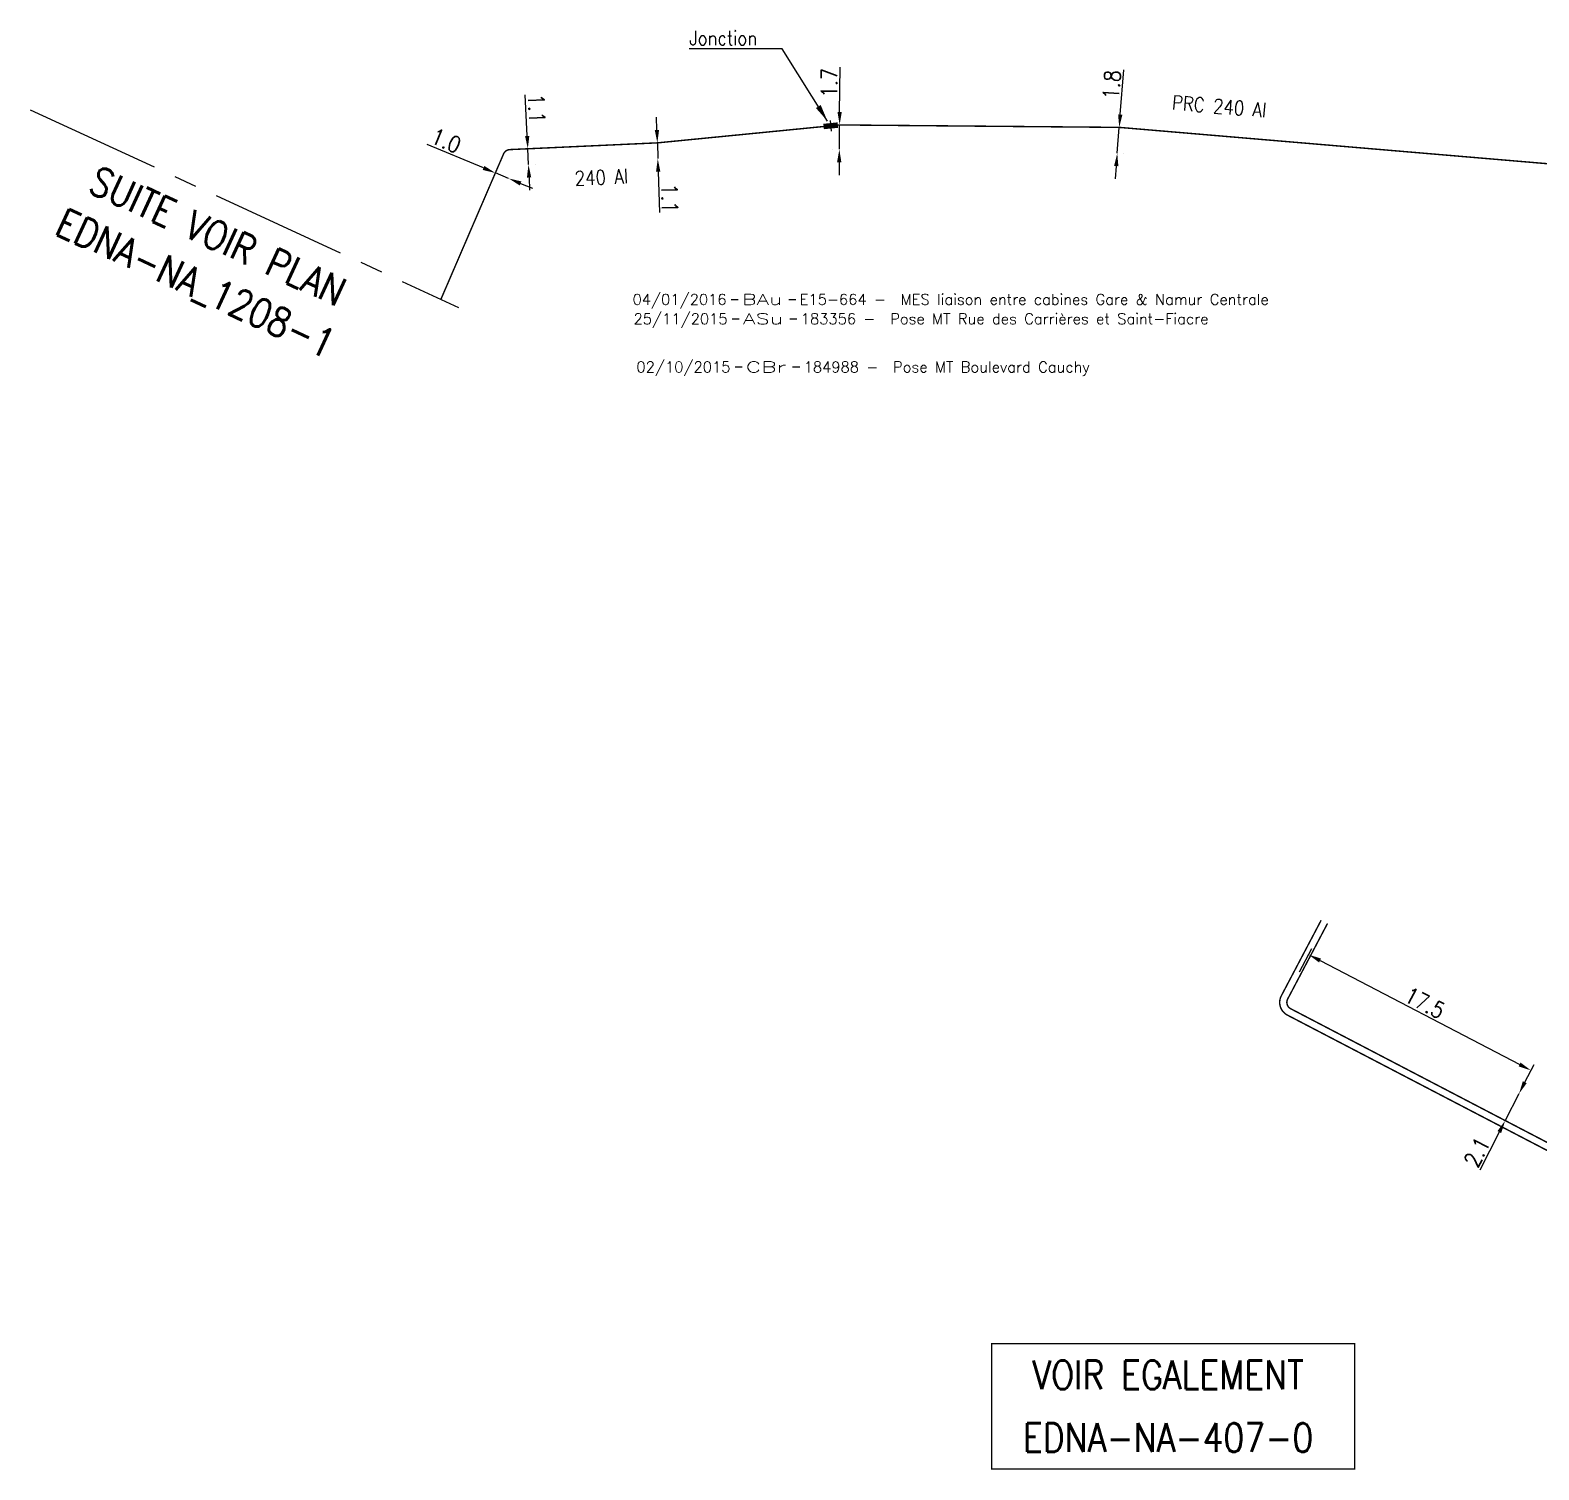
# Model space of a CAD drawing. Header units: millimetres. Extents: x 185000 to 186000, y 128000 to 129009.
# Drawn here: x 185468.8 to 185574.1, y 128684 to 128784.4 of the extents above; entities that cross this region are included whole.
import ezdxf
from ezdxf.enums import TextEntityAlignment as Align

# ---------------------------------------------------------------- set-up
doc = ezdxf.new("R2010")
doc.units = ezdxf.units.MM
doc.header["$PDMODE"] = 34
doc.linetypes.add('CENTER2', pattern=[28.575, 19.05, -3.175, 3.175, -3.175])
doc.layers.get('0').update_dxf_attribs({"linetype": 'CONTINUOUS'})
doc.layers.get('DEFPOINTS').update_dxf_attribs({"linetype": 'CONTINUOUS'})
for name, color, linetype in [('M_120', 5, 'M_ST_13'), ('M_300', 7, 'CONTINUOUS'), ('M_930', 7, 'CONTINUOUS')]:
    doc.layers.add(name, color=color, linetype=linetype)
doc.layers.add('M_910', color=7, linetype='CONTINUOUS', plot=False)
doc.styles.get("Standard").update_dxf_attribs({"font": 'romans.shx', "width": 0.85})
doc.linetypes.add('M_ST_13', pattern='A,5,-0.3,["oo",Standard,S=1.5,R=0,X=0,Y=-0.5],-3', length=8.3)
doc.dimstyles.get("Standard").update_dxf_attribs({"dimtxt": 1.5, "dimasz": 1.2, "dimexe": 0.625, "dimexo": 0.625, "dimgap": 0.25, "dimtad": 1, "dimdec": 1, "dimzin": 0, "dimdsep": 46, "dimtxsty": 'Standard', "dimcen": -0.5, "dimadec": 0, "dimazin": 0, "dimtfac": 1, "dimtdec": 1, "dimtmove": 0, "dimatfit": 3, "dimfxl": 0, "dimtolj": 1, "dimtzin": 0, "dimarcsym": 0})

# ---------------------------------------------------------------- blocks, each defined once
blk = doc.blocks.new('*D83')
at = {"layer": 'DEFPOINTS', "color": 0, "linetype": 'Continuous', "transparency": 16777216}
for p in [(185557.16, 128718.3), (185573.53, 128711.84), (185572.69, 128710.21)]:
    blk.add_point(p, dxfattribs=at)
at = {"layer": 'M_120', "color": 0, "linetype": 'Continuous', "lineweight": -2, "transparency": 16777216}
for p, q in [((185557.38, 128718.71), (185558.23, 128720.34)), ((185558.81, 128719.51), (185572.74, 128712.26)), ((185572.9, 128710.63), (185573.75, 128712.26))]:
    blk.add_line(p, q, dxfattribs=at)
at = {"layer": 'M_120', "color": 0, "linetype": 'Continuous', "transparency": 16777216}
for points in [[(185558.88, 128719.64), (185558.74, 128719.37), (185558.01, 128719.92)], [(185572.8, 128712.39), (185572.67, 128712.12), (185573.53, 128711.84)]]:
    blk.add_solid(points, dxfattribs=at)
at = {"layer": 'M_120', "color": 0, "linetype": 'Continuous', "transparency": 16777216, "insert": (185566.12, 128716.55), "char_height": 1.125, "attachment_point": 5, "rotation": 332.4898}
blk.add_mtext('\\A1;17.5', dxfattribs=at)
blk = doc.blocks.new('*D84')
at = {"layer": 'DEFPOINTS', "color": 0, "linetype": 'Continuous', "transparency": 16777216}
for p in [(185572.69, 128710.21), (185572.69, 128710.21), (185571.73, 128708.34)]:
    blk.add_point(p, dxfattribs=at)
at = {"layer": 'M_120', "color": 0, "linetype": 'Continuous', "lineweight": -2, "transparency": 16777216}
for p, q in [((185573.1, 128711.01), (185573.51, 128711.82)), ((185572.69, 128710.21), (185571.73, 128708.34)), ((185571.32, 128707.54), (185569.95, 128704.87))]:
    blk.add_line(p, q, dxfattribs=at)
at = {"layer": 'M_120', "color": 0, "linetype": 'Continuous', "transparency": 16777216}
for points in [[(185572.96, 128711.08), (185573.23, 128710.95), (185572.69, 128710.21)], [(185571.19, 128707.61), (185571.45, 128707.47), (185571.73, 128708.34)]]:
    blk.add_solid(points, dxfattribs=at)
at = {"layer": 'M_120', "color": 0, "linetype": 'Continuous', "transparency": 16777216, "insert": (185569.76, 128706.14), "char_height": 1.125, "attachment_point": 5, "rotation": 62.9305}
blk.add_mtext('\\A1;2.1', dxfattribs=at)
blk = doc.blocks.new('*D529')
at = {"layer": 'DEFPOINTS', "color": 0, "linetype": 'Continuous', "transparency": 16777216}
for p in [(185544.8, 128777.63), (185544.66, 128775.83), (185544.66, 128775.83)]:
    blk.add_point(p, dxfattribs=at)
at = {"layer": 'M_120', "color": 0, "linetype": 'Continuous', "lineweight": -2, "transparency": 16777216}
for p, q in [((185544.87, 128778.52), (185545.11, 128781.65)), ((185544.66, 128775.83), (185544.8, 128777.63)), ((185545.27, 128777.59), (185545.27, 128777.59)), ((185545.13, 128775.79), (185545.13, 128775.79)), ((185544.59, 128774.93), (185544.52, 128774.04))]:
    blk.add_line(p, q, dxfattribs=at)
at = {"layer": 'M_120', "color": 0, "linetype": 'Continuous', "transparency": 16777216}
for points in [[(185544.72, 128778.53), (185545.02, 128778.51), (185544.8, 128777.63)], [(185544.44, 128774.94), (185544.74, 128774.92), (185544.66, 128775.83)]]:
    blk.add_solid(points, dxfattribs=at)
at = {"layer": 'M_120', "color": 0, "linetype": 'Continuous', "transparency": 16777216, "insert": (185544.28, 128780.6), "char_height": 1.125, "attachment_point": 5, "rotation": 85.5457}
blk.add_mtext('\\A1;1.8', dxfattribs=at)
blk = doc.blocks.new('*D543')
at = {"layer": 'DEFPOINTS', "color": 0, "linetype": 'Continuous', "transparency": 16777216}
for p in [(185525.29, 128777.8), (185525.27, 128776.1), (185525.27, 128776.1)]:
    blk.add_point(p, dxfattribs=at)
at = {"layer": 'M_120', "color": 0, "linetype": 'Continuous', "lineweight": -2, "transparency": 16777216}
for p, q in [((185525.29, 128778.7), (185525.32, 128781.84)), ((185524.82, 128777.8), (185524.82, 128777.8)), ((185525.27, 128776.1), (185525.29, 128777.8)), ((185524.8, 128776.1), (185524.8, 128776.1)), ((185525.26, 128775.2), (185525.26, 128774.3))]:
    blk.add_line(p, q, dxfattribs=at)
at = {"layer": 'M_120', "color": 0, "linetype": 'Continuous', "transparency": 16777216}
for points in [[(185525.14, 128778.7), (185525.44, 128778.7), (185525.29, 128777.8)], [(185525.11, 128775.2), (185525.41, 128775.2), (185525.27, 128776.1)]]:
    blk.add_solid(points, dxfattribs=at)
at = {"layer": 'M_120', "color": 0, "linetype": 'Continuous', "transparency": 16777216, "insert": (185524.56, 128780.73), "char_height": 1.125, "attachment_point": 5, "rotation": 89.5273}
blk.add_mtext('\\A1;1.7', dxfattribs=at)
blk = doc.blocks.new('*D584')
at = {"layer": 'DEFPOINTS', "color": 0, "linetype": 'Continuous', "transparency": 16777216}
for p in [(185512.57, 128776.55), (185512.6, 128775.45), (185512.6, 128775.45)]:
    blk.add_point(p, dxfattribs=at)
at = {"layer": 'M_120', "color": 0, "linetype": 'Continuous', "lineweight": -2, "transparency": 16777216}
for p, q in [((185512.54, 128777.45), (185512.52, 128778.35)), ((185512.57, 128776.55), (185512.6, 128775.45)), ((185512.63, 128774.55), (185512.71, 128771.68))]:
    blk.add_line(p, q, dxfattribs=at)
at = {"layer": 'M_120', "color": 0, "linetype": 'Continuous', "transparency": 16777216}
for points in [[(185512.69, 128777.45), (185512.39, 128777.44), (185512.57, 128776.55)], [(185512.78, 128774.55), (185512.48, 128774.55), (185512.6, 128775.45)]]:
    blk.add_solid(points, dxfattribs=at)
at = {"layer": 'M_120', "color": 0, "linetype": 'Continuous', "transparency": 16777216, "insert": (185513.43, 128772.69), "char_height": 1.125, "attachment_point": 5, "rotation": 271.6077}
blk.add_mtext('\\A1;1.1', dxfattribs=at)
blk = doc.blocks.new('M_300_04')
at = {"color": 0, "linetype": 'Continuous'}
blk.add_line((0, 0.38), (0, -0.38), dxfattribs=at)
blk.add_solid([(-0.5, 0.19), (-0.5, -0.19), (0.5, 0.19), (0.5, -0.19)], dxfattribs=at)
at = {"color": 0, "linetype": 'Continuous', "width": 0.75, "flags": 3}
for tag, p in [('DEF_LEG', (0, -5)), ('DEF_COUP', (0.02, -7)), ('DEF_TYPE', (0, -9))]:
    blk.add_attdef(tag, text='', height=1.2, dxfattribs=at).set_placement(p, align=Align.MIDDLE)
blk = doc.blocks.new('*D585')
at = {"layer": 'DEFPOINTS', "color": 0, "linetype": 'Continuous', "transparency": 16777216}
for p in [(185503.53, 128776.14), (185503.58, 128775.04), (185503.58, 128775.04)]:
    blk.add_point(p, dxfattribs=at)
at = {"layer": 'M_120', "color": 0, "linetype": 'Continuous', "lineweight": -2, "transparency": 16777216}
for p, q in [((185503.49, 128777.03), (185503.35, 128779.9)), ((185503.58, 128775.04), (185503.53, 128776.14)), ((185503.99, 128776.16), (185503.99, 128776.16)), ((185504.05, 128775.06), (185504.05, 128775.06)), ((185503.62, 128774.14), (185503.66, 128773.24))]:
    blk.add_line(p, q, dxfattribs=at)
at = {"layer": 'M_120', "color": 0, "linetype": 'Continuous', "transparency": 16777216}
for points in [[(185503.64, 128777.04), (185503.34, 128777.03), (185503.53, 128776.14)], [(185503.77, 128774.14), (185503.47, 128774.13), (185503.58, 128775.04)]]:
    blk.add_solid(points, dxfattribs=at)
at = {"layer": 'M_120', "color": 0, "linetype": 'Continuous', "transparency": 16777216, "insert": (185504.15, 128778.95), "char_height": 1.125, "attachment_point": 5, "rotation": 272.6249}
blk.add_mtext('\\A1;1.1', dxfattribs=at)
blk = doc.blocks.new('*D586')
at = {"layer": 'DEFPOINTS', "color": 0, "linetype": 'Continuous', "transparency": 16777216}
for p in [(185501.27, 128774.45), (185502.19, 128774.07), (185502.19, 128774.07)]:
    blk.add_point(p, dxfattribs=at)
at = {"layer": 'M_120', "color": 0, "linetype": 'Continuous', "lineweight": -2, "transparency": 16777216}
for p, q in [((185500.44, 128774.8), (185496.5, 128776.44)), ((185502.19, 128774.07), (185501.27, 128774.45)), ((185503.02, 128773.72), (185503.86, 128773.38))]:
    blk.add_line(p, q, dxfattribs=at)
at = {"layer": 'M_120', "color": 0, "linetype": 'Continuous', "transparency": 16777216}
for points in [[(185500.5, 128774.94), (185500.38, 128774.66), (185501.27, 128774.45)], [(185503.08, 128773.86), (185502.97, 128773.58), (185502.19, 128774.07)]]:
    blk.add_solid(points, dxfattribs=at)
at = {"layer": 'M_120', "color": 0, "linetype": 'Continuous', "transparency": 16777216, "insert": (185497.83, 128776.7), "char_height": 1.125, "attachment_point": 5, "rotation": 337.3997}
blk.add_mtext('\\A1;1.0', dxfattribs=at)
blk = doc.blocks.new('GIS_MODF')
at = {"color": 0, "linetype": 'Continuous', "flags": 128}
for points in [[(-2.26, -0.01), (-1.76, -0.01)], [(1.76, -0.01), (2.26, -0.01)]]:
    blk.add_lwpolyline(points, dxfattribs=at)
at = {"color": 0, "linetype": 'Continuous'}
blk.add_attdef('DATE', text='', height=0.75, dxfattribs=at).set_placement((-2.58, -0.39), align=Align.RIGHT)
at = {"color": 0, "linetype": 'Continuous', "width": 3.590909}
blk.add_attdef('USER', text='', height=0.75, dxfattribs=at).set_placement((-1.52, -0.39), (1.31, -0.39), align=Align.FIT)
at = {"color": 0, "linetype": 'Continuous'}
blk.add_attdef('DESC', (2.53, -0.39), '', height=0.75, dxfattribs=at)

msp = doc.modelspace()

# ---------------------------------------------------------------- linework, layer by layer
at = {"layer": 'M_120', "const_width": 0.1}
for points in [[(185497.47, 128765.64), (185501.84, 128775.78, -0.287058), (185502.28, 128776.08), (185512.56, 128776.55, 0.013082), (185512.58, 128776.55), (185525.29, 128777.8)], [(185559.33, 128722.09), (185556.55, 128716.82, 0.415359), (185556.77, 128716.14), (185571.73, 128708.34), (185583.72, 128702.1), (185591.55, 128697.85, 0.202856), (185591.94, 128697.82), (185599.31, 128700.13), (185603.36, 128701.08, 0.0315), (185604.53, 128701.5, 0.180629), (185605.1, 128702.04), (185610.01, 128712.22), (185611.28, 128716.63), (185617.06, 128727.94), (185621.92, 128736.35, 0.426577), (185621.72, 128737.04), (185621, 128737.41)]]:
    msp.add_lwpolyline(points, format="xyb", dxfattribs=at)
msp.add_lwpolyline([(185744.07, 128722.81), (185724.61, 128731.33), (185713.65, 128735.85), (185707.95, 128738.03), (185687.99, 128745.95), (185665.28, 128754.37), (185659.79, 128756.13), (185647.18, 128760.1), (185647.18, 128760.1), (185646.72, 128760.22), (185635.01, 128763.12), (185631.87, 128763.9), (185631.87, 128763.9), (185631.87, 128763.9), (185620.32, 128766.67), (185599.74, 128771.09), (185583.66, 128773.92), (185583.66, 128773.92), (185576.74, 128774.92), (185544.8, 128777.63), (185525.29, 128777.8), (185525.29, 128777.8)], dxfattribs=at)
at = {"layer": 'M_120'}
msp.add_lwpolyline([(185583.48, 128701.66, 0.1, 0.1, 0), (185571.5, 128707.9, 0.1, 0.1, 0), (185556.53, 128715.7, 0.1, 0.1, -0.415359), (185556.11, 128717.05, 0.1, 0.1, 0), (185558.89, 128722.32, 0, 0, 0)], format="xyseb", dxfattribs=at)
at = {"layer": 'M_930', "linetype": 'CENTER2', "ltscale": 0.5, "flags": 128}
msp.add_lwpolyline([(185468.81, 128778.86), (185498.7, 128765.07)], dxfattribs=at)
at = {"layer": 'M_930', "const_width": 0.1}
msp.add_lwpolyline([(185535.89, 128692.77), (185561.23, 128692.77), (185561.23, 128684.03), (185535.89, 128684.03)], close=True, dxfattribs=at)

# ---------------------------------------------------------------- block references
at = {"layer": 'M_300', "rotation": 5.61986122041032}
msp.add_blockref('M_300_04', (185524.67, 128777.74), dxfattribs=at)
at = {"layer": 'M_910'}
ref = msp.add_blockref('GIS_MODF', (185519.98, 128765.63), dxfattribs=at)
ref.add_attrib('DATE', '04/01/2016', dxfattribs={"layer": '0', "color": 0, "linetype": 'Continuous', "height": 0.75}).set_placement((185517.4, 128765.25), align=Align.RIGHT)
ref.add_attrib('USER', 'BAu', dxfattribs={"layer": '0', "color": 0, "linetype": 'Continuous', "height": 0.75, "width": 1.462963}).set_placement((185518.47, 128765.25), (185521.29, 128765.25), align=Align.FIT)
ref.add_attrib('DESC', 'E15-664 -  MES liaison entre cabines Gare & Namur Centrale', (185522.51, 128765.25), dxfattribs={"layer": '0', "color": 0, "linetype": 'Continuous', "height": 0.75})
ref = msp.add_blockref('GIS_MODF', (185520.05, 128764.29), dxfattribs=at)
ref.add_attrib('DATE', '25/11/2015', dxfattribs={"layer": '0', "color": 0, "linetype": 'Continuous', "height": 0.75}).set_placement((185517.47, 128763.9), align=Align.RIGHT)
ref.add_attrib('USER', 'ASu', dxfattribs={"layer": '0', "color": 0, "linetype": 'Continuous', "height": 0.75, "width": 1.490566}).set_placement((185518.53, 128763.9), (185521.36, 128763.9), align=Align.FIT)
ref.add_attrib('DESC', '183356 -  Pose MT Rue des Carrières et Saint-Fiacre', (185522.58, 128763.9), dxfattribs={"layer": '0', "color": 0, "linetype": 'Continuous', "height": 0.75})
ref = msp.add_blockref('GIS_MODF', (185520.25, 128760.93), dxfattribs=at)
ref.add_attrib('DATE', '02/10/2015', dxfattribs={"layer": '0', "color": 0, "linetype": 'Continuous', "height": 0.75}).set_placement((185517.67, 128760.54), align=Align.RIGHT)
ref.add_attrib('USER', 'CBr', dxfattribs={"layer": '0', "color": 0, "linetype": 'Continuous', "height": 0.75, "width": 1.462963}).set_placement((185518.74, 128760.54), (185521.56, 128760.54), align=Align.FIT)
ref.add_attrib('DESC', '184988 -  Pose MT Boulevard Cauchy', (185522.78, 128760.54), dxfattribs={"layer": '0', "color": 0, "linetype": 'Continuous', "height": 0.75})

# ---------------------------------------------------------------- texts
at = {"layer": 'M_120', "width": 0.85}
for s, rotation, p in [('PRC 240 Al', 355.1621, (185548.44, 128778.88)), ('240 Al', 2.5779, (185506.82, 128773.57))]:
    msp.add_text(s, height=1, rotation=rotation, dxfattribs=at).set_placement(p)
at = {"layer": 'M_300', "linetype": 'Continuous', "insert": (185514.8, 128783.86), "char_height": 1, "attachment_point": 4}
msp.add_mtext('Jonction', dxfattribs=at)
at = {"layer": 'M_930', "width": 0.85}
for s, p in [('SUITE VOIR PLAN', (185481.48, 128769.14)), ('EDNA-NA_1208-1', (185479.96, 128765.84))]:
    msp.add_text(s, height=2, rotation=335.2401, dxfattribs=at).set_placement(p, align=Align.CENTER)
for s, p in [('VOIR EGALEMENT', (185548.21, 128689.6)), ('EDNA-NA-407-0', (185548.21, 128685.22))]:
    msp.add_text(s, height=2, dxfattribs=at).set_placement(p, align=Align.CENTER)

# ---------------------------------------------------------------- dimensions: what is measured, and where the dimension line sits
at = {"layer": 'M_120', "linetype": 'Continuous'}
for base, p1, p2, angle, override, picture, middle, dimtype in [((185525.27, 128776.1), (185525.29, 128777.8), (185525.27, 128776.1), 89.5273, {"dimscale": 0.75, "dimatfit": 0}, '*D543', (185525.31, 128780.72), 160), ((185544.66, 128775.83), (185544.8, 128777.63), (185544.66, 128775.83), 85.5457, {"dimscale": 0.75, "dimatfit": 0}, '*D529', (185545.02, 128780.54), 160), ((185503.58, 128775.04), (185503.53, 128776.14), (185503.58, 128775.04), 92.6249, {"dimscale": 0.75}, '*D585', (185503.4, 128778.92), 160), ((185502.19, 128774.07), (185501.27, 128774.45), (185502.19, 128774.07), 157.3997, {"dimscale": 0.75}, '*D586', (185497.54, 128776), 160), ((185512.6, 128775.45), (185512.57, 128776.55), (185512.6, 128775.45), 91.6077, {"dimscale": 0.75}, '*D584', (185512.68, 128772.67), 160), ((185573.53, 128711.84), (185557.16, 128718.3), (185572.69, 128710.21), 332.4898, {"dimscale": 0.75}, '*D83', (185565.77, 128715.88), 161), ((185572.69, 128710.21), (185571.73, 128708.34), (185572.69, 128710.21), 62.9305, {"dimscale": 0.75}, '*D84', (185570.43, 128705.8), 161)]:
    dim = msp.add_linear_dim(base=base, p1=p1, p2=p2, angle=angle, dimstyle='Standard', override=override, dxfattribs=at)
    dim.commit()
    dim.dimension.update_dxf_attribs({"geometry": picture, "text_midpoint": middle, "dimtype": dimtype})

# ---------------------------------------------------------------- leaders
at = {"layer": 'M_300', "linetype": 'Continuous', "annotation_type": 0, "has_hookline": 1, "hookline_direction": 1, "text_width": 5.02}
msp.add_leader([(185524.44, 128778.07), (185521.27, 128783.11), (185520.07, 128783.11)], dimstyle='Standard', dxfattribs=at)

doc.saveas('drawing.dxf')
